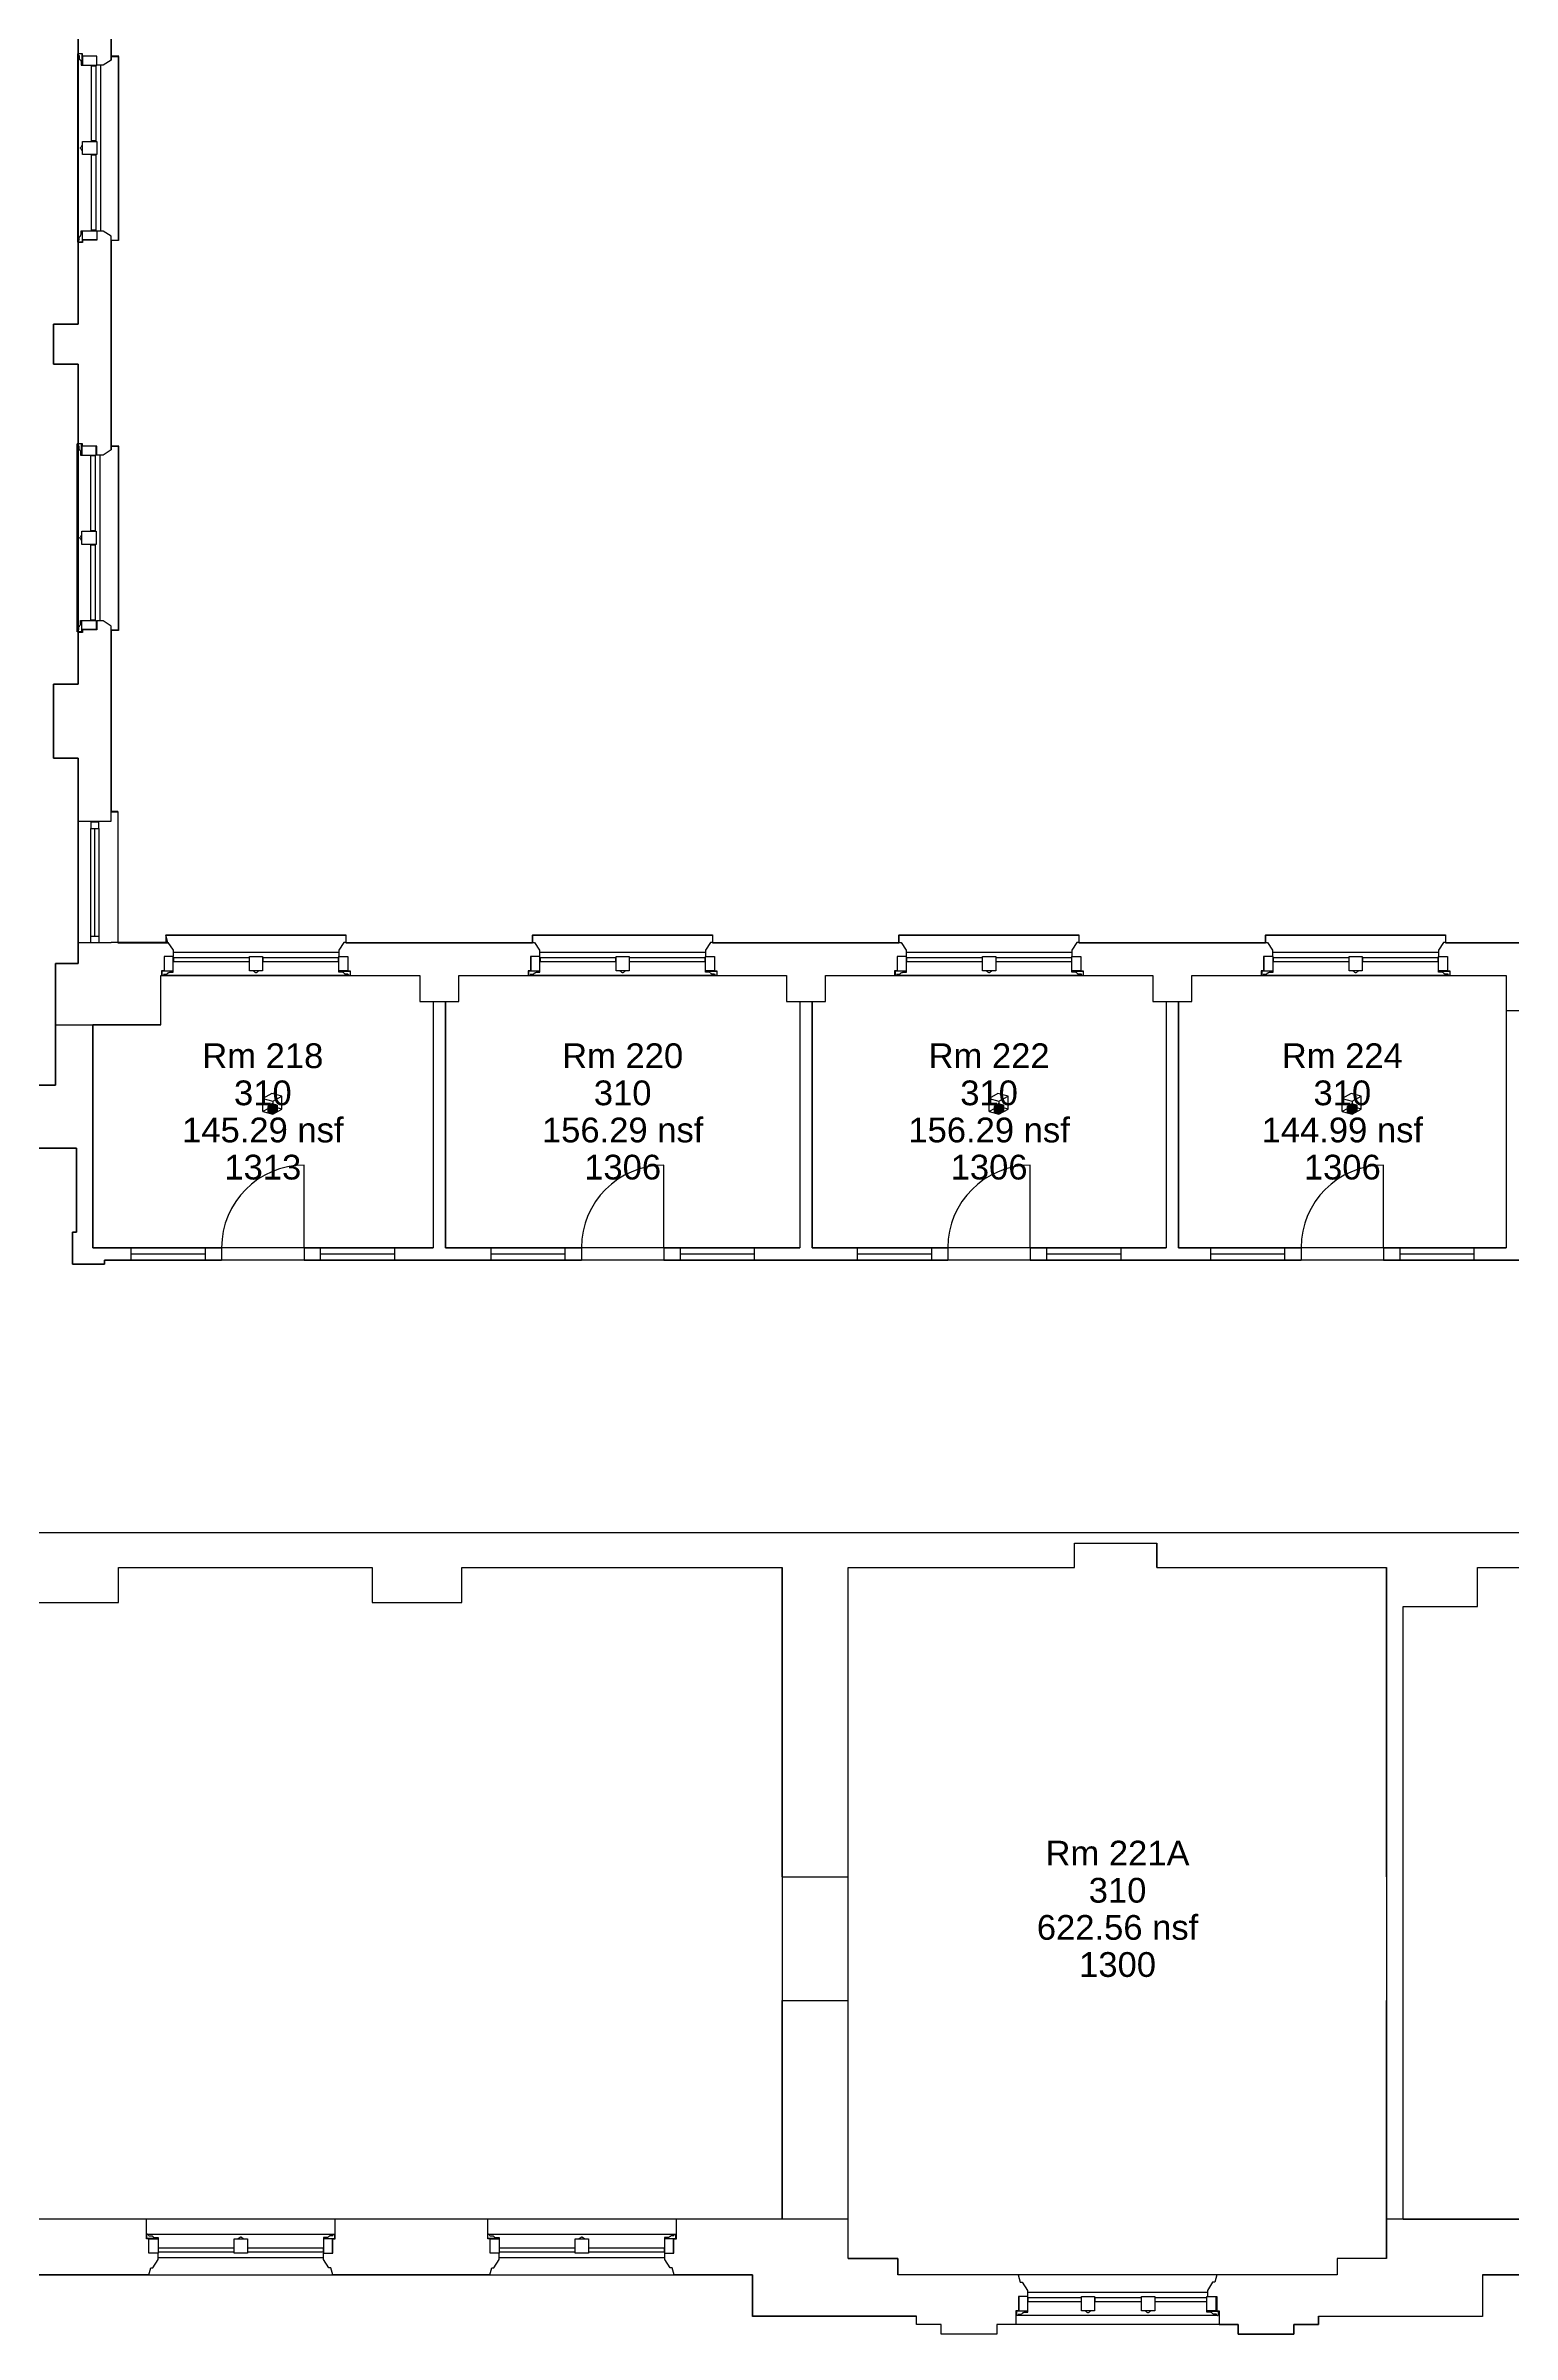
# Model space of a CAD drawing. Header units: inches. Extents: x 303 to 6178, y 668 to 3148.
# Drawn here: x 2379 to 3091, y 668 to 1777 of the extents above; entities that cross this region are included whole.
import ezdxf

# ---------------------------------------------------------------- set-up
doc = ezdxf.new("R2010")
doc.units = ezdxf.units.IN
doc.header["$LTSCALE"] = 48
doc.header["$MEASUREMENT"] = 0
doc.layers.get('0').update_dxf_attribs({"linetype": 'CONTINUOUS'})
for name, color, linetype in [('BACKGRN', 7, 'CONTINUOUS'), ('DOORS', 7, 'CONTINUOUS'), ('triGrossAreaLayer', 7, 'CONTINUOUS'), ('triHiddenItemLayer', 7, 'CONTINUOUS'), ('triLabelLayer', 7, 'CONTINUOUS'), ('triMeasuredGrossAreaLayer', 7, 'CONTINUOUS'), ('triSpaceLayer', 7, 'CONTINUOUS'), ('WNDW', 7, 'CONTINUOUS')]:
    doc.layers.add(name, color=color, linetype=linetype)
doc.styles.add('SIMPLEX', font='SIMPLEX')

# ---------------------------------------------------------------- blocks, each defined once
blk = doc.blocks.new('MUL')
for p, q in [((-1.1, 7.1), (-1.1, 9.2)), ((4.4, 7.1), (-1.1, 7.1)), ((-0.1, 8.5), (1.4, 8.5)), ((1.4, 8.5), (1.4, 8.3)), ((2.5, 7.7), (2.5, 7.6)), ((2.5, 7.6), (4.4, 7.6)), ((4.4, 7.6), (4.4, 7.1))]:
    blk.add_line(p, q)
blk.add_lwpolyline([(0, 0), (0, 7), (4.4, 7), (4.4, 0)], close=True)
for centre, radius, start, end in [((-0.9, 8.4), 0.796, 2.6497, 104.9077), ((1.4, 7.7), 0.61, 26.6521, 89.7021), ((2.4, 8.2), 0.509, 208.9058, 273.9499)]:
    blk.add_arc(centre, radius, start, end)
blk = doc.blocks.new('CEN-MUL')
for p, q in [((-1.2, 7.1), (-1.2, 7)), ((-1.2, 7), (1.2, 7)), ((-0.2, 7.9), (-0.2, 7.7)), ((-0.2, 7.9), (0.2, 7.9)), ((0.2, 7.9), (0.2, 7.7)), ((1.2, 7.1), (1.2, 7))]:
    blk.add_line(p, q)
blk.add_lwpolyline([(-3.2, 0), (-3.2, 7), (3.2, 7), (3.2, 0)], close=True)
for centre, radius, start, end in [((-1.2, 7.7), 0.509, 266.0501, 331.0942), ((-0.2, 7.1), 0.61, 90.2979, 153.3479), ((0.2, 7.1), 0.61, 26.6521, 89.7021), ((1.2, 7.7), 0.509, 208.9058, 273.9499)]:
    blk.add_arc(centre, radius, start, end)
blk = doc.blocks.new('WIN-7-5')
at = {"layer": 'WNDW'}
for p, q in [((-90.1, 2.2), (1.1, 2.2)), ((-84.6, -9), (-4.4, -9))]:
    blk.add_line(p, q, dxfattribs=at)
for points in [[(-84.4, -6.5), (-84.4, -4.4), (-47.9, -4.4), (-47.9, -6.5)], [(-41.1, -6.5), (-41.1, -4.4), (-4.6, -4.4), (-4.6, -6.5)]]:
    blk.add_lwpolyline(points, close=True, dxfattribs=at)
for name, p in [('MUL', (-89, -7)), ('CEN-MUL', (-44.5, -7))]:
    blk.add_blockref(name, p, dxfattribs=at)
at = {"layer": 'WNDW', "xscale": -1}
blk.add_blockref('MUL', (0, -7), dxfattribs=at)
blk = doc.blocks.new('DR40')
blk.add_line((0, 0), (0, 40))
blk.add_arc((0, 0), 40, 90, 180)
blk = doc.blocks.new('TRGA_TriRefBlock')
h = blk.add_hatch(color=4)
h.dxf.hatch_style = 1
h.paths.add_polyline_path([(4.8, 1.8), (2.4, 2.5), (2.4, -0.6), (4.8, -1.3)])
h.paths.add_polyline_path([(7, 3.1), (4.8, 1.8), (4.8, -1.3), (7, 0)])
h.paths.add_polyline_path([(7, 3.1), (4.8, 3.7), (4.8, 1.8)])
h.paths.add_polyline_path([(4.8, 3.7), (4.6, 3.7), (2.4, 2.5), (4.8, 1.8)])
for points in [[(0, 0), (4.8, -1.3), (9.2, 1.2), (9.2, 7.5), (4.3, 8.8), (0, 6.3), (4.8, 5), (9.2, 7.5)], [(0, 0), (0, 6.3)], [(2.4, 1.4), (0, 0)], [(2.4, 2.5), (2.4, -0.6), (4.8, -1.3), (4.8, 1.8), (7, 3.1), (7, 0), (4.8, -1.3)], [(2.4, 2.5), (2.4, -0.6)], [(4.8, 5), (4.8, -1.3)], [(7, 3.1), (7, 0)], [(9.2, 1.2), (7, 1.8)]]:
    blk.add_lwpolyline(points)
blk.add_lwpolyline([(2.4, 2.5), (4.8, 1.8), (7, 3.1), (4.6, 3.7)], close=True)

msp = doc.modelspace()

# ---------------------------------------------------------------- linework, layer by layer
for points in [[(2414.7, 1772.4), (2411.2, 1772.3), (2411.2, 1770.4), (2407.2, 1767.9), (2404.2, 1767.9), (2404.2, 1772.3), (2397.2, 1772.3), (2397.2, 1773.4), (2395.2, 1773.4)], [(2414.7, 1683), (2411.2, 1683.1), (2411.2, 1685), (2407.2, 1687.5), (2404.2, 1687.5), (2404.2, 1683.1), (2397.2, 1683.1), (2397.2, 1681.9), (2395.2, 1681.9)], [(2383.2, 1622.9), (2383.2, 1642.4), (2395.2, 1642.4)], [(2395.2, 1622.9), (2383.2, 1622.9)], [(2414.7, 1583.4), (2411.2, 1583.3), (2411.2, 1581.4), (2407.2, 1578.9), (2404.2, 1578.9), (2404.2, 1583.3), (2397.2, 1583.3), (2397.2, 1584.4), (2395.2, 1584.4)], [(2414.7, 1494), (2411.2, 1494.1), (2411.2, 1496), (2407.2, 1498.5), (2404.2, 1498.5), (2404.2, 1494.1), (2397.2, 1494.1), (2397.2, 1492.9), (2395.2, 1492.9)], [(2437.7, 1346.3), (2437.7, 1342.6), (2438.7, 1342.6), (2441.2, 1338.8), (2441.2, 1335.8), (2436.8, 1335.8), (2436.8, 1328.8), (2435.6, 1328.8), (2435.6, 1326.6)], [(2525, 1346.3), (2525, 1342.6), (2524, 1342.6), (2521.5, 1338.8), (2521.5, 1335.8), (2525.9, 1335.8), (2525.9, 1328.8), (2527.1, 1328.8), (2527.1, 1326.6)], [(2615.4, 1346.3), (2615.4, 1342.6), (2616.4, 1342.6), (2618.9, 1338.8), (2618.9, 1335.8), (2614.5, 1335.8), (2614.5, 1328.8), (2613.4, 1328.8), (2613.4, 1326.6)], [(2702.8, 1346.3), (2702.8, 1342.6), (2701.8, 1342.6), (2699.3, 1338.8), (2699.3, 1335.8), (2703.7, 1335.8), (2703.7, 1328.8), (2704.9, 1328.8), (2704.9, 1326.6)], [(2793.2, 1346.3), (2793.2, 1342.6), (2794.2, 1342.6), (2796.7, 1338.8), (2796.7, 1335.8), (2792.3, 1335.8), (2792.3, 1328.8), (2791.1, 1328.8), (2791.1, 1326.6)], [(2880.5, 1346.3), (2880.5, 1342.6), (2879.5, 1342.6), (2877, 1338.8), (2877, 1335.8), (2881.4, 1335.8), (2881.4, 1328.8), (2882.6, 1328.8), (2882.6, 1326.6)], [(2970.9, 1346.3), (2970.9, 1342.6), (2971.9, 1342.6), (2974.4, 1338.8), (2974.4, 1335.8), (2970, 1335.8), (2970, 1328.8), (2968.9, 1328.8), (2968.9, 1326.6)], [(3058.3, 1346.3), (3058.3, 1342.6), (3057.3, 1342.6), (3054.8, 1338.8), (3054.8, 1335.8), (3059.2, 1335.8), (3059.2, 1328.8), (3060.4, 1328.8), (3060.4, 1326.6)], [(2579.8, 1313.9), (2579.8, 1326.6)], [(2429.4, 696.6), (2430.4, 700.1), (2431.4, 700.1), (2433.9, 704.1), (2433.9, 707.1), (2429.5, 707.1), (2429.5, 714.1), (2428.3, 714.1), (2428.3, 723.6)], [(2518.7, 696.6), (2517.7, 700.1), (2516.7, 700.1), (2514.2, 704.1), (2514.2, 707.1), (2518.7, 707.1), (2518.7, 714.1), (2519.8, 714.1), (2519.8, 723.6)], [(2594.8, 696.6), (2595.8, 700.1), (2596.8, 700.1), (2599.3, 704.1), (2599.3, 707.1), (2594.9, 707.1), (2594.9, 714.1), (2593.8, 714.1), (2593.8, 723.6)], [(2684.2, 696.6), (2683.2, 700.1), (2682.2, 700.1), (2679.7, 704.1), (2679.7, 707.1), (2684.1, 707.1), (2684.1, 714.1), (2685.3, 714.1), (2685.3, 723.6)], [(2851, 696.6), (2852, 693.1), (2853, 693.1), (2855.5, 689.1), (2855.5, 686.1), (2851.1, 686.1), (2851.1, 679.1), (2849.9, 679.1), (2849.9, 672.6)], [(2947.3, 696.6), (2946.3, 693.1), (2945.3, 693.1), (2942.8, 689.1), (2942.8, 686.1), (2947.3, 686.1), (2947.3, 679.1), (2948.4, 679.1), (2948.4, 672.6)], [(2910.7, 683.5), (2888.3, 683.5), (2888.3, 685.6), (2910.7, 685.6)], [(2917.2, 685.6), (2942.3, 685.6)], [(2942.3, 685.6), (2942.3, 683.5), (2917.2, 683.5)]]:
    msp.add_lwpolyline(points)
for points in [[(2401.3, 1401), (2401.3, 1397.9), (2405.1, 1397.9), (2405.1, 1401)], [(2401.3, 1342.5), (2401.3, 1345.6), (2405.1, 1345.6), (2405.1, 1342.5)], [(2881.5, 685.6), (2881.5, 683.5), (2855.8, 683.5), (2855.8, 685.6)]]:
    msp.add_lwpolyline(points, close=True)
at = {"layer": 'BACKGRN'}
for p, q in [((2411.2, 1770.4), (2411.2, 1874)), ((2395.2, 1797.3), (2395.2, 1772.3)), ((2395.2, 1642.4), (2395.2, 1681.9)), ((2411.2, 1581.4), (2411.2, 1685)), ((2395.2, 1584.4), (2395.2, 1622.9)), ((2395.2, 1467.9), (2395.2, 1492.9)), ((2411.2, 1401.4), (2411.2, 1494.1)), ((2383.2, 1431.9), (2383.2, 1467.9)), ((2383.2, 1467.9), (2395.2, 1467.9)), ((2395.2, 1431.9), (2383.2, 1431.9)), ((2395.2, 1401.4), (2395.2, 1431.9)), ((2395.2, 1401.4), (2411.2, 1401.4)), ((2395.2, 1332.4), (2395.2, 1342.6)), ((2395.2, 1342.6), (2411.2, 1342.6)), ((2437.7, 1342.6), (2411.2, 1342.6)), ((2525, 1342.6), (2615.4, 1342.6)), ((2702.8, 1342.6), (2793.2, 1342.6)), ((2880.5, 1342.6), (2970.9, 1342.6)), ((3058.3, 1342.6), (3148.7, 1342.6)), ((2395.2, 1332.4), (2384.2, 1332.4)), ((2384.2, 1332.4), (2384.2, 1273.4)), ((2435.2, 1326.6), (2435.6, 1326.6)), ((2435.2, 1302.6), (2435.2, 1326.6)), ((2527.1, 1326.6), (2560.8, 1326.6)), ((2560.8, 1326.6), (2560.8, 1313.9)), ((2579.8, 1326.6), (2613.4, 1326.6)), ((2704.9, 1326.6), (2738.6, 1326.6)), ((2738.6, 1326.6), (2738.6, 1313.9)), ((2757.6, 1326.6), (2791.1, 1326.6)), ((2757.6, 1313.9), (2757.6, 1326.6)), ((2882.6, 1326.6), (2916.3, 1326.6)), ((2916.3, 1326.6), (2916.3, 1313.9)), ((2935.3, 1326.6), (2968.9, 1326.6)), ((2935.3, 1313.9), (2935.3, 1326.6)), ((3060.4, 1326.6), (3087.6, 1326.6)), ((3087.6, 1326.6), (3087.6, 1194.6)), ((2560.8, 1313.9), (2567.3, 1313.9)), ((2567.3, 1313.9), (2567.3, 1194.6)), ((2573.3, 1313.9), (2573.3, 1194.6)), ((2573.3, 1313.9), (2579.8, 1313.9)), ((2738.6, 1313.9), (2745.1, 1313.9)), ((2745.1, 1313.9), (2745.1, 1194.6)), ((2751.1, 1313.9), (2751.1, 1194.6)), ((2751.1, 1313.9), (2757.6, 1313.9)), ((2916.3, 1313.9), (2922.8, 1313.9)), ((2922.8, 1313.9), (2922.8, 1194.6)), ((2928.8, 1313.9), (2928.8, 1194.6)), ((2928.8, 1313.9), (2935.3, 1313.9)), ((2435.2, 1302.6), (2402.2, 1302.6)), ((2402.2, 1302.6), (2402.2, 1194.6)), ((2384.2, 1273.4), (2372.2, 1273.4)), ((2344.2, 1242.9), (2394.4, 1242.9)), ((2394.4, 1242.9), (2394.4, 1202.1)), ((2394.4, 1202.1), (2392.4, 1202.1)), ((2392.4, 1202.1), (2392.4, 1186.6)), ((2402.2, 1194.6), (2420.7, 1194.6)), ((2407.9, 1188.6), (2420.7, 1188.6)), ((2407.9, 1186.6), (2407.9, 1188.6)), ((2420.7, 1194.6), (2420.7, 1188.6)), ((2456.7, 1194.6), (2456.7, 1188.6)), ((2456.7, 1194.6), (2464.7, 1194.6)), ((2456.7, 1188.6), (2464.7, 1188.6)), ((2464.7, 1194.6), (2464.7, 1188.6)), ((2504.7, 1194.6), (2504.7, 1188.6)), ((2504.7, 1194.6), (2512.7, 1194.6)), ((2504.7, 1188.6), (2512.7, 1188.6)), ((2512.7, 1188.6), (2512.7, 1194.6)), ((2548.7, 1194.6), (2567.3, 1194.6)), ((2548.7, 1188.6), (2548.7, 1194.6)), ((2548.7, 1188.6), (2595.2, 1188.6)), ((2573.3, 1194.6), (2595.2, 1194.6)), ((2595.2, 1194.6), (2595.2, 1188.6)), ((2631.2, 1194.6), (2639.2, 1194.6)), ((2631.2, 1194.6), (2631.2, 1188.6)), ((2631.2, 1188.6), (2639.2, 1188.6)), ((2639.2, 1194.6), (2639.2, 1188.6)), ((2679.2, 1194.6), (2679.2, 1188.6)), ((2679.2, 1194.6), (2687.2, 1194.6)), ((2679.2, 1188.6), (2687.2, 1188.6)), ((2687.2, 1188.6), (2687.2, 1194.6)), ((2723.2, 1194.6), (2745.1, 1194.6)), ((2723.2, 1188.6), (2723.2, 1194.6)), ((2723.2, 1188.6), (2772.9, 1188.6)), ((2751.1, 1194.6), (2772.9, 1194.6)), ((2772.9, 1194.6), (2772.9, 1188.6)), ((2808.9, 1194.6), (2808.9, 1188.6)), ((2808.9, 1194.6), (2816.9, 1194.6)), ((2808.9, 1188.6), (2816.9, 1188.6)), ((2816.9, 1194.6), (2816.9, 1188.6)), ((2856.9, 1194.6), (2856.9, 1188.6)), ((2856.9, 1194.6), (2864.9, 1194.6)), ((2856.9, 1188.6), (2864.9, 1188.6)), ((2864.9, 1188.6), (2864.9, 1194.6)), ((2900.9, 1194.6), (2922.8, 1194.6)), ((2900.9, 1188.6), (2900.9, 1194.6)), ((2900.9, 1188.6), (2944.2, 1188.6)), ((2928.8, 1194.6), (2944.2, 1194.6)), ((2944.2, 1194.6), (2944.2, 1188.6)), ((2980.2, 1194.6), (2988.2, 1194.6)), ((2980.2, 1194.6), (2980.2, 1188.6)), ((2980.2, 1188.6), (2988.2, 1188.6)), ((2988.2, 1194.6), (2988.2, 1188.6)), ((3028.2, 1194.6), (3028.2, 1188.6)), ((3028.2, 1194.6), (3036.2, 1194.6)), ((3028.2, 1188.6), (3036.2, 1188.6)), ((3036.2, 1188.6), (3036.2, 1194.6)), ((3072.2, 1194.6), (3087.6, 1194.6)), ((3072.2, 1188.6), (3072.2, 1194.6)), ((3072.2, 1188.6), (3310.7, 1188.6)), ((2392.4, 1186.6), (2407.9, 1186.6)), ((2002, 1056.6), (3117, 1056.6)), ((2878.3, 1039.6), (2878.3, 1051.3)), ((2878.3, 1051.3), (2918.3, 1051.3)), ((2918.3, 1039.6), (2918.3, 1051.3)), ((2414.7, 1022.6), (2414.7, 1039.6)), ((2414.7, 1039.6), (2537.7, 1039.6)), ((2537.7, 1039.6), (2537.7, 1022.6)), ((2581.2, 1022.6), (2581.2, 1039.6)), ((2581.2, 1039.6), (2736.6, 1039.6)), ((2736.6, 889.6), (2736.6, 1039.6)), ((2768.6, 1039.6), (2878.3, 1039.6)), ((2768.6, 889.6), (2768.6, 1039.6)), ((2918.3, 1039.6), (3029.7, 1039.6)), ((3029.7, 889.6), (3029.7, 1039.6)), ((3073.7, 1020.6), (3073.7, 1039.6)), ((3073.7, 1039.6), (3117, 1039.6)), ((2371.2, 1022.6), (2414.7, 1022.6)), ((2537.7, 1022.6), (2581.2, 1022.6)), ((3037.7, 1020.6), (3073.7, 1020.6)), ((3037.7, 889.6), (3037.7, 1020.6)), ((2736.6, 889.6), (2768.6, 889.6)), ((2736.6, 723.6), (2736.6, 829.6)), ((2736.6, 829.6), (2768.6, 829.6)), ((2768.6, 704.6), (2768.6, 829.6)), ((3029.7, 704.6), (3029.7, 829.6)), ((3037.7, 723.6), (3037.7, 829.6)), ((2428.3, 723.6), (2354.4, 723.6)), ((2593.8, 723.6), (2519.8, 723.6)), ((2736.6, 723.6), (2685.3, 723.6)), ((3037.7, 723.6), (3109.9, 723.6)), ((2768.6, 704.6), (2792.6, 704.6)), ((2792.6, 704.6), (2792.6, 696.6)), ((3029.7, 704.6), (3005.7, 704.6)), ((3005.7, 704.6), (3005.7, 696.6)), ((2429.4, 696.6), (2353.3, 696.6)), ((2594.8, 696.6), (2518.7, 696.6)), ((2722.2, 696.6), (2684.2, 696.6)), ((2722.2, 696.6), (2722.2, 676.6)), ((2851, 696.6), (2792.6, 696.6)), ((3005.7, 696.6), (2947.3, 696.6)), ((3076.2, 696.6), (3076.2, 676.6)), ((3111, 696.6), (3076.2, 696.6)), ((2801.7, 676.6), (2722.2, 676.6)), ((2801.7, 672.6), (2801.7, 676.6)), ((2813.7, 672.6), (2801.7, 672.6)), ((2813.7, 667.9), (2813.7, 672.6)), ((2840.7, 667.9), (2813.7, 667.9)), ((2849.9, 672.6), (2840.7, 672.6)), ((2840.7, 672.6), (2840.7, 667.9)), ((2948.4, 672.6), (2957.7, 672.6)), ((2957.7, 672.6), (2957.7, 667.9)), ((2957.7, 667.9), (2984.7, 667.9)), ((2984.7, 672.6), (2996.7, 672.6)), ((2984.7, 667.9), (2984.7, 672.6)), ((2996.7, 676.6), (3076.2, 676.6)), ((2996.7, 672.6), (2996.7, 676.6))]:
    msp.add_line(p, q, dxfattribs=at)
at = {"layer": 'triGrossAreaLayer', "linetype": 'Continuous'}
for points in [[(2411.2, 1817.9), (2411.2, 1772.2), (2414.7, 1772.2), (2414.7, 1682.9), (2411.2, 1682.9), (2411.2, 1682.9), (2411.2, 1583.2), (2414.7, 1583.2), (2414.7, 1493.9), (2411.2, 1493.9), (2411.2, 1406), (2414.4, 1406), (2414.4, 1342.5), (2438.7, 1342.5), (2437.7, 1346.2), (2525, 1346.2), (2525, 1342.5), (2615.4, 1342.5), (2615.4, 1346.2), (2702.8, 1346.2), (2702.8, 1342.5), (2793.2, 1342.5), (2793.2, 1346.2), (2880.5, 1346.2), (2880.5, 1342.5), (2970.9, 1342.5), (2970.9, 1346.2), (3058.3, 1346.2), (3058.3, 1342.5), (3148.7, 1342.5)], [(3474.7, 696.5), (3076.2, 696.5), (3076.2, 676.5), (2996.7, 676.5), (2996.7, 672.5), (2984.7, 672.5), (2984.7, 667.8), (2957.7, 667.8), (2957.7, 672.5), (2840.7, 672.5), (2840.7, 667.8), (2813.7, 667.8), (2813.7, 672.5), (2801.7, 672.5), (2801.7, 676.5), (2722.2, 676.5), (2722.2, 696.5), (1564.2, 696.5)]]:
    msp.add_lwpolyline(points, dxfattribs=at)
at = {"layer": 'triMeasuredGrossAreaLayer', "linetype": 'Continuous'}
for points in [[(2395.2, 1797.3), (2395.2, 1642.4), (2383.2, 1642.4), (2383.2, 1622.9), (2395.2, 1622.9), (2395.2, 1467.9), (2383.2, 1467.9), (2383.2, 1431.9), (2395.2, 1431.9), (2395.2, 1332.4), (2384.2, 1332.4), (2384.2, 1302.6), (2435.2, 1302.6), (2435.2, 1326.6), (2560.8, 1326.6), (2560.8, 1313.9), (2579.8, 1313.9), (2579.8, 1326.6), (2738.6, 1326.6), (2738.6, 1313.9), (2757.6, 1313.9), (2757.6, 1326.6), (2916.3, 1326.6), (2916.3, 1313.9), (2935.3, 1313.9), (2935.3, 1326.6), (3087.6, 1326.6), (3087.6, 1309.6), (3122.6, 1309.6)], [(3447.7, 723.6), (3029.7, 723.6), (3029.7, 704.6), (3005.7, 704.6), (3005.7, 696.6), (2792.6, 696.6), (2792.6, 704.6), (2768.6, 704.6), (2768.6, 723.6), (1517.7, 723.6)]]:
    msp.add_lwpolyline(points, dxfattribs=at)
at = {"layer": 'triSpaceLayer', "linetype": 'Continuous'}
for points in [[(2372.2, 1273.4), (2384.2, 1273.4), (2384.2, 1332.4), (2395.2, 1332.4), (2395.2, 1431.9), (2383.2, 1431.9), (2383.2, 1467.9), (2395.2, 1467.9), (2395.2, 1622.9), (2383.2, 1622.9), (2383.2, 1642.4), (2395.2, 1642.4), (2395.2, 1797.3)], [(848.5, 1056.6), (3435, 1056.6), (3435, 1080.9), (3435, 1164.9), (3435, 1188.6), (2407.9, 1188.6), (2407.9, 1186.6), (2392.4, 1186.6), (2392.4, 1202.1), (2394.4, 1202.1), (2394.4, 1242.9), (2344.2, 1242.9)], [(2371.2, 1022.6), (2414.7, 1022.6), (2414.7, 1039.6), (2537.7, 1039.6), (2537.7, 1022.6), (2581.2, 1022.6), (2581.2, 1039.6), (2736.6, 1039.6), (2736.6, 723.6), (1549.7, 723.6)]]:
    msp.add_lwpolyline(points, dxfattribs=at)
for points in [[(2402.2, 1302.6), (2435.2, 1302.6), (2435.2, 1326.6), (2560.8, 1326.6), (2560.8, 1313.9), (2567.3, 1313.9), (2567.3, 1194.6), (2402.2, 1194.6)], [(2579.8, 1326.6), (2738.6, 1326.6), (2738.6, 1313.9), (2745.1, 1313.9), (2745.1, 1194.6), (2573.3, 1194.6), (2573.3, 1313.9), (2579.8, 1313.9)], [(2757.6, 1326.6), (2916.3, 1326.6), (2916.3, 1313.9), (2922.8, 1313.9), (2922.8, 1194.6), (2751.1, 1194.6), (2751.1, 1313.9), (2757.6, 1313.9)], [(2935.3, 1326.6), (3087.6, 1326.6), (3087.6, 1194.6), (2928.8, 1194.6), (2928.8, 1313.9), (2935.3, 1313.9)], [(2768.6, 1039.6), (2878.3, 1039.6), (2878.3, 1051.3), (2918.3, 1051.3), (2918.3, 1039.6), (3029.7, 1039.6), (3029.7, 704.6), (3005.7, 704.6), (3005.7, 696.6), (2792.6, 696.6), (2792.6, 704.6), (2768.6, 704.6)], [(3037.7, 1020.6), (3073.7, 1020.6), (3073.7, 1039.6), (3198.9, 1039.6), (3198.9, 1020.6), (3234.9, 1020.6), (3234.9, 723.6), (3037.7, 723.6)]]:
    msp.add_lwpolyline(points, close=True, dxfattribs=at)
at = {"layer": 'WNDW'}
for p, q in [((2414.7, 1683), (2414.7, 1772.4)), ((2414.7, 1494), (2414.7, 1583.4)), ((2395.2, 1401.4), (2395.2, 1342.6)), ((2414.4, 1406.1), (2411.2, 1406.1)), ((2414.4, 1406.1), (2414.4, 1342.6)), ((2401.3, 1345.6), (2401.3, 1397.9)), ((2403.2, 1345.6), (2403.2, 1397.9)), ((2405.1, 1397.9), (2405.1, 1345.6)), ((2437.7, 1346.3), (2525, 1346.3)), ((2615.4, 1346.3), (2702.8, 1346.3)), ((2793.2, 1346.3), (2880.5, 1346.3)), ((2970.9, 1346.3), (3058.3, 1346.3)), ((2420.7, 1194.6), (2456.7, 1194.6)), ((2420.7, 1191.6), (2456.7, 1191.6)), ((2420.7, 1188.6), (2456.7, 1188.6)), ((2512.7, 1194.6), (2548.7, 1194.6)), ((2512.7, 1191.6), (2548.7, 1191.6)), ((2512.7, 1188.6), (2548.7, 1188.6)), ((2595.2, 1194.6), (2631.2, 1194.6)), ((2595.2, 1191.6), (2631.2, 1191.6)), ((2595.2, 1188.6), (2631.2, 1188.6)), ((2687.2, 1194.6), (2723.2, 1194.6)), ((2687.2, 1191.6), (2723.2, 1191.6)), ((2687.2, 1188.6), (2723.2, 1188.6)), ((2772.9, 1194.6), (2808.9, 1194.6)), ((2772.9, 1191.6), (2808.9, 1191.6)), ((2772.9, 1188.6), (2808.9, 1188.6)), ((2864.9, 1194.6), (2900.9, 1194.6)), ((2864.9, 1191.6), (2900.9, 1191.6)), ((2864.9, 1188.6), (2900.9, 1188.6)), ((2944.2, 1194.6), (2980.2, 1194.6)), ((2944.2, 1191.6), (2980.2, 1191.6)), ((2944.2, 1188.6), (2980.2, 1188.6)), ((3036.2, 1194.6), (3072.2, 1194.6)), ((3036.2, 1191.6), (3072.2, 1191.6)), ((3036.2, 1188.6), (3072.2, 1188.6)), ((2519.8, 723.6), (2428.3, 723.6)), ((2685.3, 723.6), (2593.8, 723.6)), ((2429.4, 696.6), (2518.7, 696.6)), ((2594.8, 696.6), (2684.2, 696.6)), ((2947.3, 696.6), (2851, 696.6)), ((2942.8, 688.1), (2855.7, 688.1)), ((2948, 676.9), (2850.2, 676.9)), ((2948.4, 672.6), (2849.9, 672.6))]:
    msp.add_line(p, q, dxfattribs=at)

# ---------------------------------------------------------------- block references
at = {"layer": 'DOORS'}
for p in [(2504.7, 1194.6), (2679.2, 1194.6), (2856.9, 1194.6), (3028.2, 1194.6)]:
    msp.add_blockref('DR40', p, dxfattribs=at)
at = {"layer": 'triHiddenItemLayer', "linetype": 'Continuous'}
for p in [(2484.7, 1260.6), (2836.9, 1260.6), (3008.2, 1260.6)]:
    msp.add_blockref('TRGA_TriRefBlock', p, dxfattribs=at)
at = {"layer": 'WNDW'}
for name, p, rotation in [('WIN-7-5', (2397.2, 1772.3), 90), ('WIN-7-5', (2396.9, 1583.3), 90), ('WIN-7-5', (2436.9, 1328.8), 180), ('WIN-7-5', (2614.7, 1328.8), 180), ('WIN-7-5', (2792.4, 1328.8), 180), ('WIN-7-5', (2970.2, 1328.8), 180), ('CEN-MUL', (2884.9, 686.1), 180), ('CEN-MUL', (2914, 686.1), 180), ('MUL', (2946.9, 686.1), 180)]:
    msp.add_blockref(name, p, dxfattribs=dict(at, rotation=rotation))
for p in [(2518.5, 714.1), (2683.9, 714.1)]:
    msp.add_blockref('WIN-7-5', p, dxfattribs=at)
at = {"layer": 'WNDW', "xscale": -1, "rotation": 180}
msp.add_blockref('MUL', (2851.3, 686.1), dxfattribs=at)

# ---------------------------------------------------------------- texts
at = {"layer": 'triLabelLayer', "color": 7, "linetype": 'Continuous', "char_height": 1, "attachment_point": 5, "line_spacing_factor": 0.9, "style": 'SIMPLEX'}
for s, insert in [('{\\fSansSerif;\\H12;Rm 218}{\\fSansSerif;\\H12;\\P310}{\\fSansSerif;\\H12;\\P145.29 nsf}{\\fSansSerif;\\H12;\\P1313}', (2484.7, 1260.6)), ('{\\fSansSerif;\\H12;Rm 220}{\\fSansSerif;\\H12;\\P310}{\\fSansSerif;\\H12;\\P156.29 nsf}{\\fSansSerif;\\H12;\\P1306}', (2659.2, 1260.6)), ('{\\fSansSerif;\\H12;Rm 222}{\\fSansSerif;\\H12;\\P310}{\\fSansSerif;\\H12;\\P156.29 nsf}{\\fSansSerif;\\H12;\\P1306}', (2836.9, 1260.6)), ('{\\fSansSerif;\\H12;Rm 224}{\\fSansSerif;\\H12;\\P310}{\\fSansSerif;\\H12;\\P144.99 nsf}{\\fSansSerif;\\H12;\\P1306}', (3008.2, 1260.6)), ('{\\fSansSerif;\\H12;Rm 221A}{\\fSansSerif;\\H12;\\P310}{\\fSansSerif;\\H12;\\P622.56 nsf}{\\fSansSerif;\\H12;\\P1300}', (2899.2, 874))]:
    msp.add_mtext(s, dxfattribs=dict(at, insert=insert))
at = {"layer": 'triLabelLayer', "color": 7, "linetype": 'Continuous', "char_height": 1, "attachment_point": 5, "style": 'SIMPLEX'}
for insert in [(2484.7, 1260.6), (2836.9, 1260.6), (3008.2, 1260.6)]:
    msp.add_mtext('{\\fSansSerif;\\H0.01;}', dxfattribs=dict(at, insert=insert))

doc.saveas('drawing.dxf')
